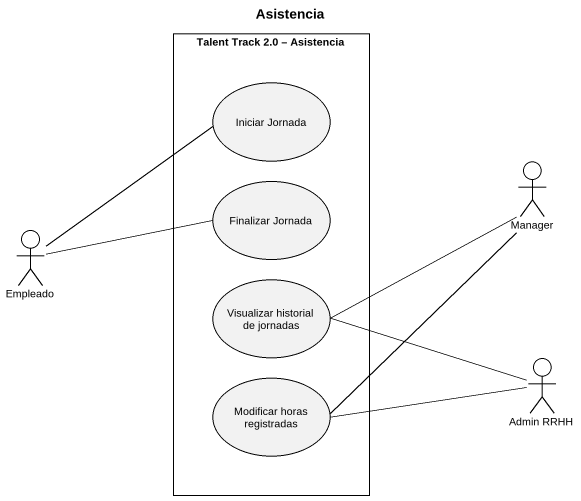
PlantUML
@startuml
title Asistencia
rectangle "Talent Track 2.0 – Asistencia" as Talent_Track_2_0_Asistencia {
  usecase "Iniciar Jornada" as Iniciar_Jornada
  usecase "Finalizar Jornada" as Finalizar_Jornada
  usecase "Visualizar historial de jornadas" as Visualizar_historial_de
  usecase "Modificar horas registradas" as Modificar_horas_registradas
}
actor Manager
actor Empleado
actor "Admin RRHH" as Admin_RRHH
Manager -left- Visualizar_historial_de
Empleado -up- Iniciar_Jornada
Empleado -right- Finalizar_Jornada
Admin_RRHH -left- Visualizar_historial_de
Admin_RRHH -left- Modificar_horas_registradas
Modificar_horas_registradas -up- Manager
@enduml
